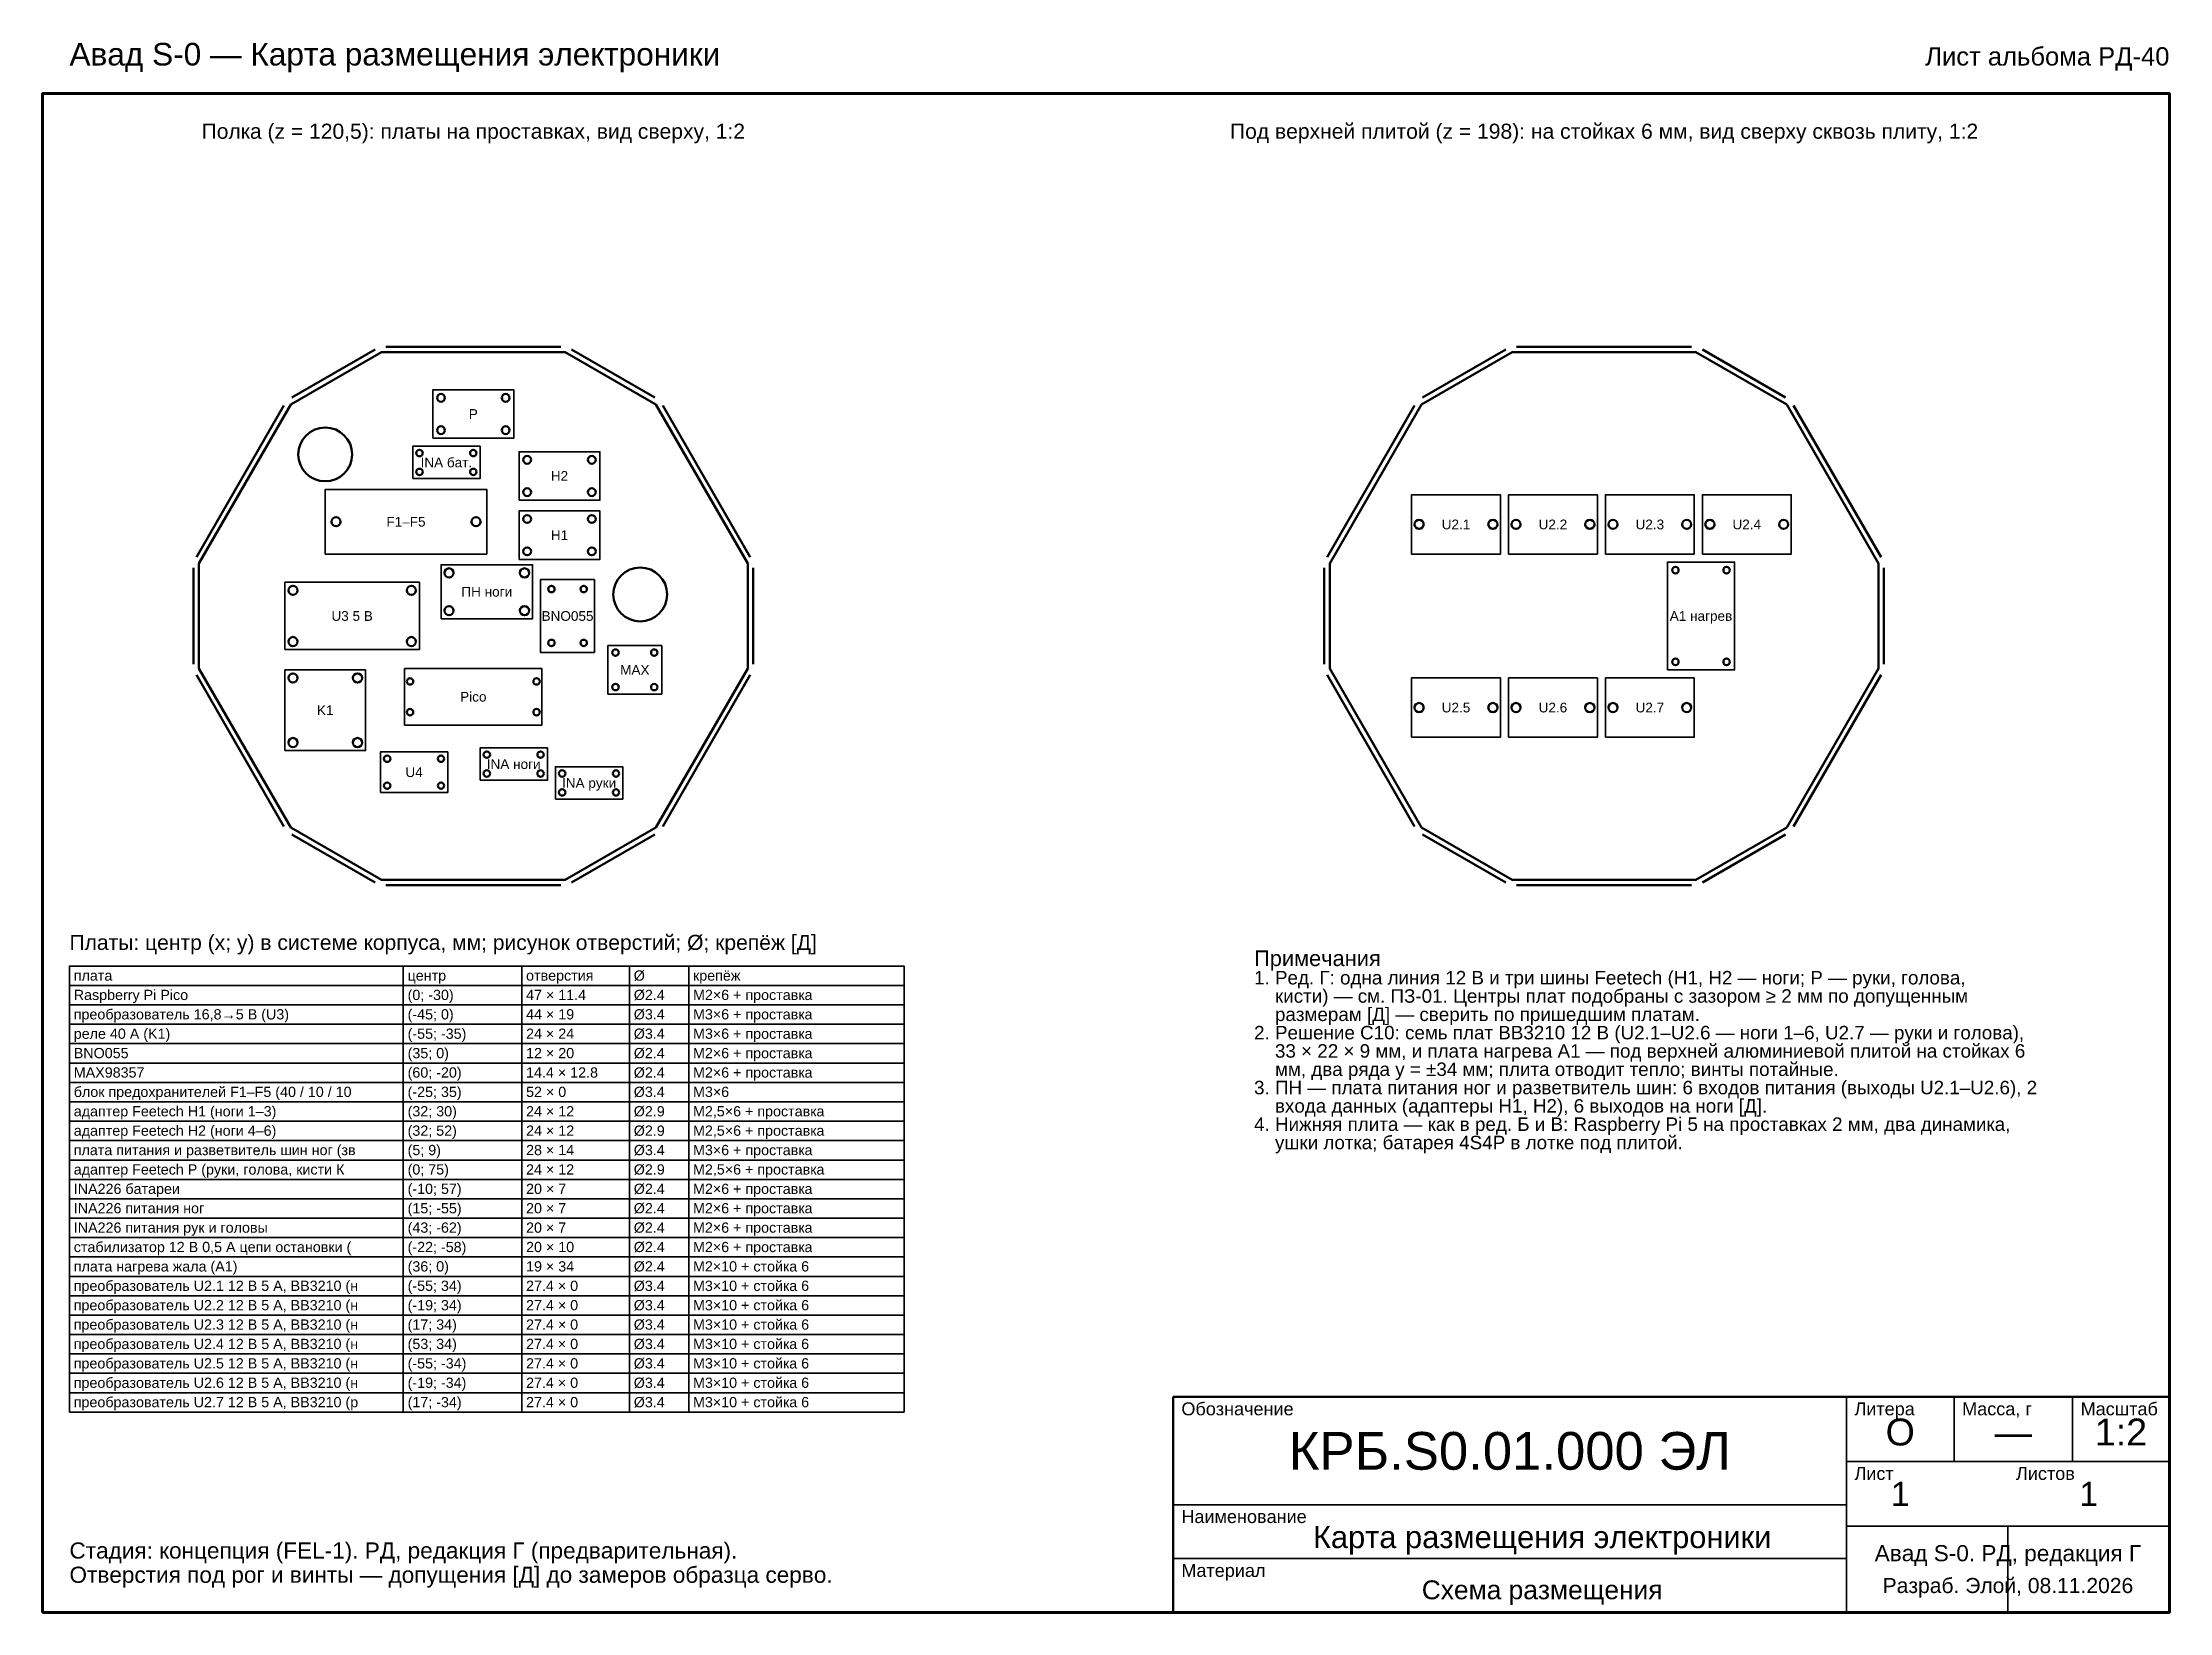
# Model space of a CAD drawing. Header units: millimetres. Extents: x 20 to 415, y 5 to 296.
import ezdxf
from ezdxf.enums import TextEntityAlignment as Align

# ---------------------------------------------------------------- set-up
doc = ezdxf.new("R2010")
doc.units = ezdxf.units.MM
for name, color, linetype, lineweight in [('КОНТУР', 7, 'Continuous', 50), ('ОТВЕРСТИЯ', 7, 'Continuous', 50), ('РАМКА', 7, 'Continuous', 70), ('ТАБЛИЦА', 7, 'Continuous', 35), ('ТЕКСТ', 7, 'Continuous', 25)]:
    doc.layers.add(name, color=color, linetype=linetype, lineweight=lineweight)
doc.styles.add('GOST', font='arial.ttf')

msp = doc.modelspace()

# ---------------------------------------------------------------- linework, layer by layer
at = {"layer": 'КОНТУР'}
for p, q in [((66.09, 229.27), (82.95, 239)), ((81.75, 239.46), (66.29, 230.54)), ((82.95, 239), (117.05, 239)), ((116.25, 240), (83.75, 240)), ((117.05, 239), (133.91, 229.27)), ((133.71, 230.54), (118.25, 239.46)), ((276.09, 229.27), (292.95, 239)), ((291.75, 239.46), (276.29, 230.54)), ((292.95, 239), (327.05, 239)), ((326.25, 240), (293.75, 240)), ((327.05, 239), (343.91, 229.27)), ((343.71, 230.54), (328.25, 239.46)), ((49.04, 199.73), (66.09, 229.27)), ((133.91, 229.27), (150.96, 199.73)), ((259.04, 199.73), (276.09, 229.27)), ((343.91, 229.27), (360.96, 199.73)), ((64.82, 229.07), (48.57, 200.93)), ((151.43, 200.93), (135.18, 229.07)), ((274.82, 229.07), (258.57, 200.93)), ((361.43, 200.93), (345.18, 229.07)), ((48.04, 198.93), (48.04, 181.07)), ((49.04, 180.27), (49.04, 199.73)), ((150.96, 199.73), (150.96, 180.27)), ((151.96, 181.07), (151.96, 198.93)), ((258.04, 198.93), (258.04, 181.07)), ((259.04, 180.27), (259.04, 199.73)), ((360.96, 199.73), (360.96, 180.27)), ((361.96, 181.07), (361.96, 198.93)), ((48.57, 179.07), (64.82, 150.93)), ((66.09, 150.73), (49.04, 180.27)), ((150.96, 180.27), (133.91, 150.73)), ((135.18, 150.93), (151.43, 179.07)), ((258.57, 179.07), (274.82, 150.93)), ((276.09, 150.73), (259.04, 180.27)), ((360.96, 180.27), (343.91, 150.73)), ((345.18, 150.93), (361.43, 179.07)), ((82.95, 141), (66.09, 150.73)), ((133.91, 150.73), (117.05, 141)), ((292.95, 141), (276.09, 150.73)), ((343.91, 150.73), (327.05, 141)), ((66.29, 149.46), (81.75, 140.54)), ((118.25, 140.54), (133.71, 149.46)), ((276.29, 149.46), (291.75, 140.54)), ((328.25, 140.54), (343.71, 149.46)), ((117.05, 141), (82.95, 141)), ((83.75, 140), (116.25, 140)), ((327.05, 141), (292.95, 141)), ((293.75, 140), (326.25, 140))]:
    msp.add_line(p, q, dxfattribs=at)
at = {"layer": 'КОНТУР', "lineweight": 35}
for points in [[(92.5, 223), (107.5, 223), (107.5, 232), (92.5, 232), (92.5, 223)], [(88.75, 215.5), (101.25, 215.5), (101.25, 221.5), (88.75, 221.5), (88.75, 215.5)], [(108.5, 211.5), (123.5, 211.5), (123.5, 220.5), (108.5, 220.5), (108.5, 211.5)], [(72.5, 201.5), (102.5, 201.5), (102.5, 213.5), (72.5, 213.5), (72.5, 201.5)], [(108.5, 200.5), (123.5, 200.5), (123.5, 209.5), (108.5, 209.5), (108.5, 200.5)], [(274.25, 201.5), (290.75, 201.5), (290.75, 212.5), (274.25, 212.5), (274.25, 201.5)], [(292.25, 201.5), (308.75, 201.5), (308.75, 212.5), (292.25, 212.5), (292.25, 201.5)], [(310.25, 201.5), (326.75, 201.5), (326.75, 212.5), (310.25, 212.5), (310.25, 201.5)], [(328.25, 201.5), (344.75, 201.5), (344.75, 212.5), (328.25, 212.5), (328.25, 201.5)], [(94, 189.5), (111, 189.5), (111, 199.5), (94, 199.5), (94, 189.5)], [(321.75, 180), (334.25, 180), (334.25, 200), (321.75, 200), (321.75, 180)], [(65, 183.75), (90, 183.75), (90, 196.25), (65, 196.25), (65, 183.75)], [(112.5, 183.25), (122.5, 183.25), (122.5, 196.75), (112.5, 196.75), (112.5, 183.25)], [(125, 175.5), (135, 175.5), (135, 184.5), (125, 184.5), (125, 175.5)], [(65, 165), (80, 165), (80, 180), (65, 180), (65, 165)], [(87.25, 169.75), (112.75, 169.75), (112.75, 180.25), (87.25, 180.25), (87.25, 169.75)], [(274.25, 167.5), (290.75, 167.5), (290.75, 178.5), (274.25, 178.5), (274.25, 167.5)], [(292.25, 167.5), (308.75, 167.5), (308.75, 178.5), (292.25, 178.5), (292.25, 167.5)], [(310.25, 167.5), (326.75, 167.5), (326.75, 178.5), (310.25, 178.5), (310.25, 167.5)], [(82.75, 157.25), (95.25, 157.25), (95.25, 164.75), (82.75, 164.75), (82.75, 157.25)], [(101.25, 159.5), (113.75, 159.5), (113.75, 165.5), (101.25, 165.5), (101.25, 159.5)], [(115.25, 156), (127.75, 156), (127.75, 162), (115.25, 162), (115.25, 156)]]:
    msp.add_lwpolyline(points, dxfattribs=at)
at = {"layer": 'ОТВЕРСТИЯ'}
for centre, radius in [((94, 230.5), 0.725), ((106, 230.5), 0.725), ((94, 224.5), 0.725), ((106, 224.5), 0.725), ((72.5, 220), 5), ((90, 220.25), 0.6), ((90, 216.75), 0.6), ((100, 220.25), 0.6), ((100, 216.75), 0.6), ((110, 219), 0.725), ((122, 219), 0.725), ((110, 213), 0.725), ((122, 213), 0.725), ((74.5, 207.5), 0.85), ((100.5, 207.5), 0.85), ((110, 208), 0.725), ((122, 208), 0.725), ((275.65, 207), 0.85), ((289.35, 207), 0.85), ((293.65, 207), 0.85), ((307.35, 207), 0.85), ((311.65, 207), 0.85), ((325.35, 207), 0.85), ((329.65, 207), 0.85), ((343.35, 207), 0.85), ((110, 202), 0.725), ((122, 202), 0.725), ((95.5, 198), 0.85), ((109.5, 198), 0.85), ((131, 194), 5), ((323.25, 198.5), 0.6), ((332.75, 198.5), 0.6), ((66.5, 194.75), 0.85), ((88.5, 194.75), 0.85), ((114.5, 195), 0.6), ((120.5, 195), 0.6), ((95.5, 191), 0.85), ((109.5, 191), 0.85), ((66.5, 185.25), 0.85), ((88.5, 185.25), 0.85), ((114.5, 185), 0.6), ((120.5, 185), 0.6), ((126.4, 183.2), 0.6), ((133.6, 183.2), 0.6), ((323.25, 181.5), 0.6), ((332.75, 181.5), 0.6), ((66.5, 178.5), 0.85), ((78.5, 178.5), 0.85), ((88.25, 177.85), 0.6), ((111.75, 177.85), 0.6), ((126.4, 176.8), 0.6), ((133.6, 176.8), 0.6), ((275.65, 173), 0.85), ((289.35, 173), 0.85), ((293.65, 173), 0.85), ((307.35, 173), 0.85), ((311.65, 173), 0.85), ((325.35, 173), 0.85), ((88.25, 172.15), 0.6), ((111.75, 172.15), 0.6), ((66.5, 166.5), 0.85), ((78.5, 166.5), 0.85), ((84, 163.5), 0.6), ((94, 163.5), 0.6), ((102.5, 164.25), 0.6), ((112.5, 164.25), 0.6), ((84, 158.5), 0.6), ((94, 158.5), 0.6), ((102.5, 160.75), 0.6), ((112.5, 160.75), 0.6), ((116.5, 160.75), 0.6), ((126.5, 160.75), 0.6), ((116.5, 157.25), 0.6), ((126.5, 157.25), 0.6)]:
    msp.add_circle(centre, radius, dxfattribs=at)
at = {"layer": 'РАМКА', "lineweight": 70}
msp.add_lwpolyline([(20, 5), (415, 5), (415, 287), (20, 287), (20, 5)], dxfattribs=at)
at = {"layer": 'ТАБЛИЦА'}
for p, q in [((87, 125), (87, 42.2)), ((109, 125), (109, 42.2)), ((129, 125), (129, 42.2)), ((140, 125), (140, 42.2)), ((25, 121.4), (180, 121.4)), ((25, 117.8), (180, 117.8)), ((25, 114.2), (180, 114.2)), ((25, 110.6), (180, 110.6)), ((25, 107), (180, 107)), ((25, 103.4), (180, 103.4)), ((25, 99.8), (180, 99.8)), ((25, 96.2), (180, 96.2)), ((25, 92.6), (180, 92.6)), ((25, 89), (180, 89)), ((25, 85.4), (180, 85.4)), ((25, 81.8), (180, 81.8)), ((25, 78.2), (180, 78.2)), ((25, 74.6), (180, 74.6)), ((25, 71), (180, 71)), ((25, 67.4), (180, 67.4)), ((25, 63.8), (180, 63.8)), ((25, 60.2), (180, 60.2)), ((25, 56.6), (180, 56.6)), ((25, 53), (180, 53)), ((25, 49.4), (180, 49.4)), ((25, 45.8), (180, 45.8)), ((355, 5), (355, 45)), ((375, 33), (375, 45)), ((397, 33), (397, 45)), ((355, 33), (415, 33)), ((230, 25), (355, 25)), ((355, 21), (415, 21)), ((385, 5), (385, 21)), ((230, 15), (355, 15))]:
    msp.add_line(p, q, dxfattribs=at)
at = {"layer": 'ТАБЛИЦА', "lineweight": 35}
msp.add_lwpolyline([(25, 42.2), (180, 42.2), (180, 125), (25, 125), (25, 42.2)], dxfattribs=at)
at = {"layer": 'ТАБЛИЦА', "lineweight": 50}
msp.add_lwpolyline([(230, 5), (415, 5), (415, 45), (230, 45), (230, 5)], dxfattribs=at)

# ---------------------------------------------------------------- texts
at = {"layer": 'ТЕКСТ', "style": 'GOST'}
for s, height, p in [('Авад S-0 — Карта размещения электроники', 4.2, (25, 292.2)), ('Платы: центр (x; y) в системе корпуса, мм; рисунок отверстий; Ø; крепёж [Д]', 2.8, (25, 128)), ('Примечания', 2.9, (245, 125)), ('плата', 1.9, (25.8, 122.3)), ('центр', 1.9, (87.8, 122.3)), ('отверстия', 1.9, (109.8, 122.3)), ('Ø', 1.9, (129.8, 122.3)), ('крепёж', 1.9, (140.8, 122.3)), ('1. Ред. Г: одна линия 12 В и три шины Feetech (Н1, Н2 — ноги; Р — руки, голова,', 2.5, (245, 121.6)), ('Raspberry Pi Pico', 1.9, (25.8, 118.7)), ('(0; -30)', 1.9, (87.8, 118.7)), ('47 × 11.4', 1.9, (109.8, 118.7)), ('Ø2.4', 1.9, (129.8, 118.7)), ('M2×6 + проставка', 1.9, (140.8, 118.7)), ('    кисти) — см. ПЗ-01. Центры плат подобраны с зазором ≥ 2 мм по допущенным', 2.5, (245, 118.2)), ('преобразователь 16,8→5 В (U3)', 1.9, (25.8, 115.1)), ('(-45; 0)', 1.9, (87.8, 115.1)), ('44 × 19', 1.9, (109.8, 115.1)), ('Ø3.4', 1.9, (129.8, 115.1)), ('M3×6 + проставка', 1.9, (140.8, 115.1)), ('    размерам [Д] — сверить по пришедшим платам.', 2.5, (245, 114.8)), ('реле 40 А (K1)', 1.9, (25.8, 111.5)), ('(-55; -35)', 1.9, (87.8, 111.5)), ('24 × 24', 1.9, (109.8, 111.5)), ('Ø3.4', 1.9, (129.8, 111.5)), ('M3×6 + проставка', 1.9, (140.8, 111.5)), ('2. Решение С10: семь плат BB3210 12 В (U2.1–U2.6 — ноги 1–6, U2.7 — руки и голова),', 2.5, (245, 111.4)), ('    33 × 22 × 9 мм, и плата нагрева A1 — под верхней алюминиевой плитой на стойках 6', 2.5, (245, 108)), ('BNO055', 1.9, (25.8, 107.9)), ('(35; 0)', 1.9, (87.8, 107.9)), ('12 × 20', 1.9, (109.8, 107.9)), ('Ø2.4', 1.9, (129.8, 107.9)), ('M2×6 + проставка', 1.9, (140.8, 107.9)), ('    мм, два ряда y = ±34 мм; плита отводит тепло; винты потайные.', 2.5, (245, 104.6)), ('блок предохранителей F1–F5 (40 / 10 / 10', 1.9, (25.8, 100.7)), ('MAX98357', 1.9, (25.8, 104.3)), ('(60; -20)', 1.9, (87.8, 104.3)), ('(-25; 35)', 1.9, (87.8, 100.7)), ('14.4 × 12.8', 1.9, (109.8, 104.3)), ('Ø2.4', 1.9, (129.8, 104.3)), ('M2×6 + проставка', 1.9, (140.8, 104.3)), ('3. ПН — плата питания ног и разветвитель шин: 6 входов питания (выходы U2.1–U2.6), 2', 2.5, (245, 101.2)), ('адаптер Feetech Н1 (ноги 1–3)', 1.9, (25.8, 97.1)), ('(32; 30)', 1.9, (87.8, 97.1)), ('52 × 0', 1.9, (109.8, 100.7)), ('24 × 12', 1.9, (109.8, 97.1)), ('Ø3.4', 1.9, (129.8, 100.7)), ('Ø2.9', 1.9, (129.8, 97.1)), ('M3×6', 1.9, (140.8, 100.7)), ('M2,5×6 + проставка', 1.9, (140.8, 97.1)), ('    входа данных (адаптеры Н1, Н2), 6 выходов на ноги [Д].', 2.5, (245, 97.8)), ('адаптер Feetech Н2 (ноги 4–6)', 1.9, (25.8, 93.5)), ('(32; 52)', 1.9, (87.8, 93.5)), ('24 × 12', 1.9, (109.8, 93.5)), ('Ø2.9', 1.9, (129.8, 93.5)), ('M2,5×6 + проставка', 1.9, (140.8, 93.5)), ('4. Нижняя плита — как в ред. Б и В: Raspberry Pi 5 на проставках 2 мм, два динамика,', 2.5, (245, 94.4)), ('плата питания и разветвитель шин ног (зв', 1.9, (25.8, 89.9)), ('(5; 9)', 1.9, (87.8, 89.9)), ('28 × 14', 1.9, (109.8, 89.9)), ('Ø3.4', 1.9, (129.8, 89.9)), ('M3×6 + проставка', 1.9, (140.8, 89.9)), ('    ушки лотка; батарея 4S4P в лотке под плитой.', 2.5, (245, 91)), ('адаптер Feetech Р (руки, голова, кисти К', 1.9, (25.8, 86.3)), ('(0; 75)', 1.9, (87.8, 86.3)), ('24 × 12', 1.9, (109.8, 86.3)), ('Ø2.9', 1.9, (129.8, 86.3)), ('M2,5×6 + проставка', 1.9, (140.8, 86.3)), ('INA226 батареи', 1.9, (25.8, 82.7)), ('(-10; 57)', 1.9, (87.8, 82.7)), ('20 × 7', 1.9, (109.8, 82.7)), ('Ø2.4', 1.9, (129.8, 82.7)), ('M2×6 + проставка', 1.9, (140.8, 82.7)), ('INA226 питания ног', 1.9, (25.8, 79.1)), ('(15; -55)', 1.9, (87.8, 79.1)), ('20 × 7', 1.9, (109.8, 79.1)), ('Ø2.4', 1.9, (129.8, 79.1)), ('M2×6 + проставка', 1.9, (140.8, 79.1)), ('INA226 питания рук и головы', 1.9, (25.8, 75.5)), ('(43; -62)', 1.9, (87.8, 75.5)), ('20 × 7', 1.9, (109.8, 75.5)), ('Ø2.4', 1.9, (129.8, 75.5)), ('M2×6 + проставка', 1.9, (140.8, 75.5)), ('стабилизатор 12 В 0,5 А цепи остановки (', 1.9, (25.8, 71.9)), ('(-22; -58)', 1.9, (87.8, 71.9)), ('20 × 10', 1.9, (109.8, 71.9)), ('Ø2.4', 1.9, (129.8, 71.9)), ('M2×6 + проставка', 1.9, (140.8, 71.9)), ('плата нагрева жала (A1)', 1.9, (25.8, 68.3)), ('(36; 0)', 1.9, (87.8, 68.3)), ('19 × 34', 1.9, (109.8, 68.3)), ('Ø2.4', 1.9, (129.8, 68.3)), ('M2×10 + стойка 6', 1.9, (140.8, 68.3)), ('преобразователь U2.1 12 В 5 А, BB3210 (н', 1.9, (25.8, 64.7)), ('(-55; 34)', 1.9, (87.8, 64.7)), ('27.4 × 0', 1.9, (109.8, 64.7)), ('Ø3.4', 1.9, (129.8, 64.7)), ('M3×10 + стойка 6', 1.9, (140.8, 64.7)), ('преобразователь U2.2 12 В 5 А, BB3210 (н', 1.9, (25.8, 61.1)), ('преобразователь U2.3 12 В 5 А, BB3210 (н', 1.9, (25.8, 57.5)), ('(-19; 34)', 1.9, (87.8, 61.1)), ('(17; 34)', 1.9, (87.8, 57.5)), ('27.4 × 0', 1.9, (109.8, 61.1)), ('27.4 × 0', 1.9, (109.8, 57.5)), ('Ø3.4', 1.9, (129.8, 61.1)), ('Ø3.4', 1.9, (129.8, 57.5)), ('M3×10 + стойка 6', 1.9, (140.8, 61.1)), ('M3×10 + стойка 6', 1.9, (140.8, 57.5)), ('преобразователь U2.4 12 В 5 А, BB3210 (н', 1.9, (25.8, 53.9)), ('(53; 34)', 1.9, (87.8, 53.9)), ('27.4 × 0', 1.9, (109.8, 53.9)), ('Ø3.4', 1.9, (129.8, 53.9)), ('M3×10 + стойка 6', 1.9, (140.8, 53.9)), ('преобразователь U2.5 12 В 5 А, BB3210 (н', 1.9, (25.8, 50.3)), ('(-55; -34)', 1.9, (87.8, 50.3)), ('27.4 × 0', 1.9, (109.8, 50.3)), ('Ø3.4', 1.9, (129.8, 50.3)), ('M3×10 + стойка 6', 1.9, (140.8, 50.3)), ('преобразователь U2.6 12 В 5 А, BB3210 (н', 1.9, (25.8, 46.7)), ('(-19; -34)', 1.9, (87.8, 46.7)), ('27.4 × 0', 1.9, (109.8, 46.7)), ('Ø3.4', 1.9, (129.8, 46.7)), ('M3×10 + стойка 6', 1.9, (140.8, 46.7)), ('преобразователь U2.7 12 В 5 А, BB3210 (р', 1.9, (25.8, 43.1)), ('(17; -34)', 1.9, (87.8, 43.1)), ('27.4 × 0', 1.9, (109.8, 43.1)), ('Ø3.4', 1.9, (129.8, 43.1)), ('M3×10 + стойка 6', 1.9, (140.8, 43.1)), ('Обозначение', 2.4, (231.5, 41.6)), ('Литера', 2.4, (356.5, 41.6)), ('Масса, г', 2.4, (376.5, 41.6)), ('Масштаб', 2.4, (398.5, 41.6)), ('Лист', 2.4, (356.5, 29.6)), ('Листов', 2.4, (386.5, 29.6)), ('Наименование', 2.4, (231.5, 21.6)), ('Стадия: концепция (FEL-1). РД, редакция Г (предварительная).', 3, (25, 15)), ('Отверстия под рог и винты — допущения [Д] до замеров образца серво.', 3, (25, 10.5)), ('Материал', 2.4, (231.5, 11.6))]:
    msp.add_text(s, height=height, dxfattribs=at).set_placement(p)
msp.add_text('Лист альбома РД-40', height=3.4, dxfattribs=at).set_placement((415, 292.2), align=Align.RIGHT)
for s, height, p in [('Полка (z = 120,5): платы на проставках, вид сверху, 1:2', 2.8, (100, 280)), ('Под верхней плитой (z = 198): на стойках 6 мм, вид сверху сквозь плиту, 1:2', 2.8, (310, 280)), ('Р', 1.8, (100, 227.5)), ('INA бат.', 1.8, (95, 218.5)), ('Н2', 1.8, (116, 216)), ('F1–F5', 1.8, (87.5, 207.5)), ('Н1', 1.8, (116, 205)), ('U2.1', 1.8, (282.5, 207)), ('U2.2', 1.8, (300.5, 207)), ('U2.3', 1.8, (318.5, 207)), ('U2.4', 1.8, (336.5, 207)), ('ПН ноги', 1.8, (102.5, 194.5)), ('U3 5 В', 1.8, (77.5, 190)), ('BNO055', 1.8, (117.5, 190)), ('A1 нагрев', 1.8, (328, 190)), ('MAX', 1.8, (130, 180)), ('Pico', 1.8, (100, 175)), ('U2.5', 1.8, (282.5, 173)), ('U2.6', 1.8, (300.5, 173)), ('U2.7', 1.8, (318.5, 173)), ('K1', 1.8, (72.5, 172.5)), ('INA ноги', 1.8, (107.5, 162.5)), ('U4', 1.8, (89, 161)), ('INA руки', 1.8, (121.5, 159)), ('О', 5, (365, 38.5)), ('1:2', 5, (406, 38.5)), ('КРБ.S0.01.000 ЭЛ', 7, (292.5, 35)), ('—', 5, (386, 38.5)), ('1', 4.5, (365, 27)), ('1', 4.5, (400, 27)), ('Карта размещения электроники', 4.0966, (298.5, 19)), ('Авад S-0. РД, редакция Г', 3, (385, 16)), ('Схема размещения', 3.5, (298.5, 9.2)), ('Разраб. Элой, 08.11.2026', 2.8, (385, 10))]:
    msp.add_text(s, height=height, dxfattribs=at).set_placement(p, align=Align.MIDDLE_CENTER)

doc.saveas('drawing.dxf')
